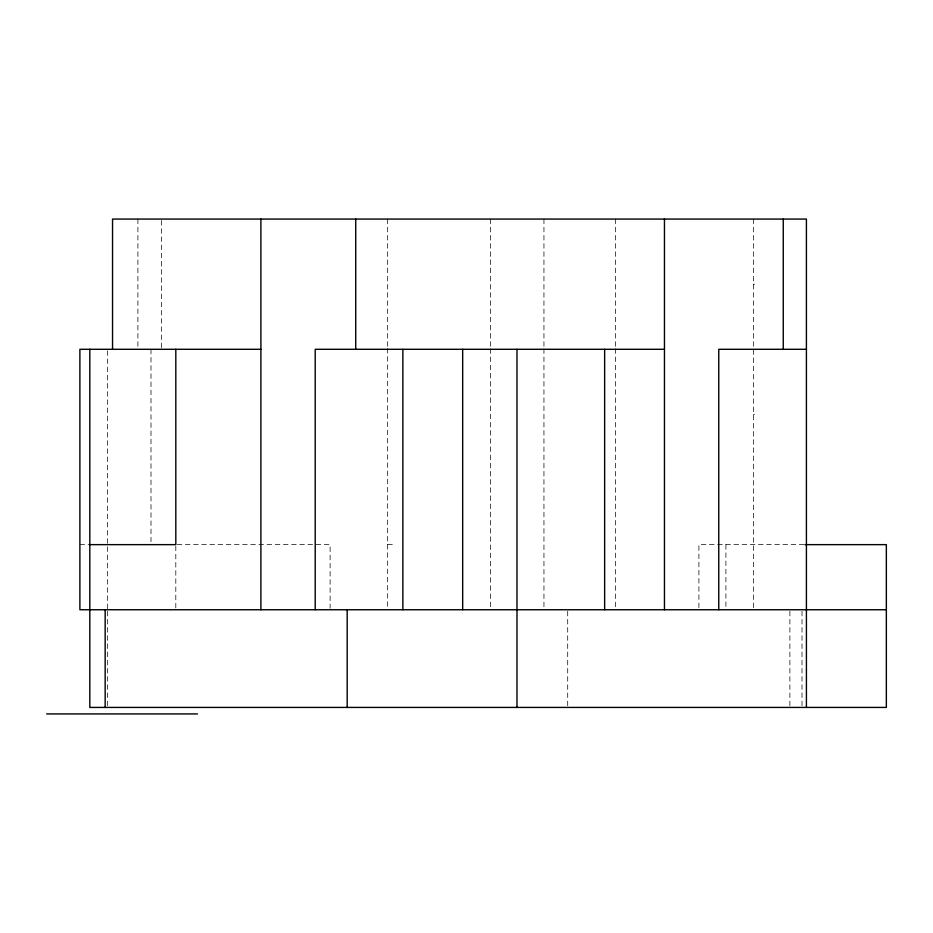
<?xml version="1.0" encoding="UTF-8"?>
<svg xmlns="http://www.w3.org/2000/svg" width="933" height="933" viewBox="0 0 933 933"><rect width="100%" height="100%" fill="white"/><g stroke="black" fill="none" stroke-linecap="round" stroke-linejoin="round"><path stroke-width="0.7" stroke-dasharray="4.67 3.5" d="M753.491 284.18L754.587 284.18M753.491 414.404L754.587 414.404M79.888 544.639L89.813 544.639M177.2 544.639L330.119 544.639L330.119 608.304M387.661 544.639L392.42 544.639M803.966 544.639L698.91 544.639L698.91 608.304M802.007 611.208L802.007 705.966M789.878 611.208L789.878 705.966M753.491 219.068L753.491 608.304M725.921 544.639L725.921 608.304M615.383 219.068L615.383 347.356M615.383 348.814L615.383 608.293M567.707 611.208L567.707 705.966M543.951 219.068L543.951 347.356M543.951 348.814L543.951 608.293M490.478 219.068L490.478 347.356M490.478 348.814L490.478 608.293M387.661 219.068L387.661 347.356M387.661 348.429L387.661 608.304M175.812 546.085L175.812 608.304M161.607 220.515L161.607 347.846M151.006 349.292L151.006 541.723M137.897 219.068L137.897 347.846M107.458 350.75L107.458 609.75M107.458 611.208L107.458 705.966"/><path stroke-width="1.4" d="M260.902 349.292L79.888 349.292L79.888 609.75L886.35 609.75M664.459 349.292L315.214 349.292L315.214 609.75M806.415 349.292L718.76 349.292L718.76 609.75M89.813 544.639L175.812 544.639L175.812 349.292M804.981 544.639L886.35 544.639L886.35 707.424L89.813 707.424L89.813 349.292M46.65 713.932L197.493 713.932M806.415 707.424L806.415 219.068L112.543 219.068L112.543 349.292M783.254 219.068L783.254 349.292M664.459 219.068L664.459 609.75M604.642 349.292L604.642 609.75M516.987 349.292L516.987 707.424M462.675 349.292L462.675 609.75M402.869 349.292L402.869 609.75M355.73 219.068L355.73 349.292M347.181 609.75L347.181 707.424M260.902 219.068L260.902 609.75M105.161 609.75L105.161 707.424"/></g></svg>
